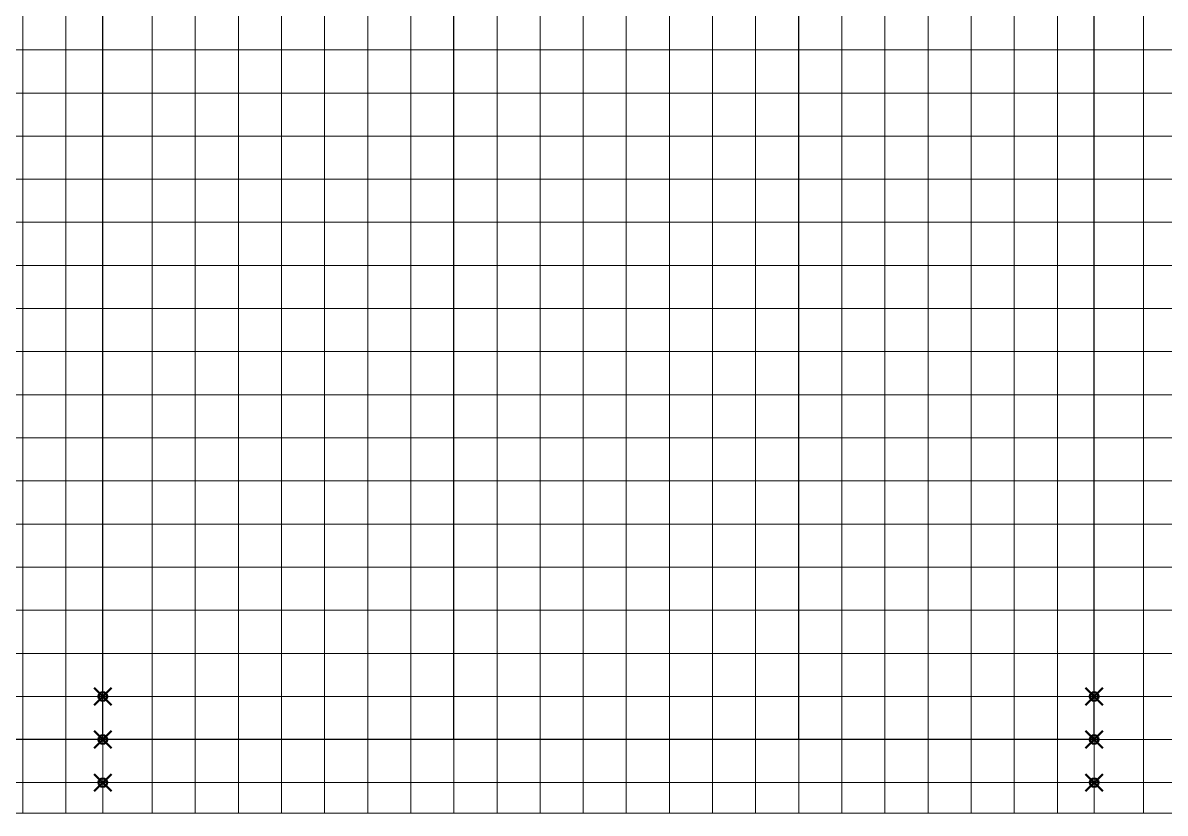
# Model space of a CAD drawing. Header units: inches. Extents: x 7 to 32.3, y 2.3 to 16.7.
# Drawn here: x 19 to 25.62, y 2.32 to 6.91 of the extents above; entities that cross this region are included whole.
import ezdxf

# ---------------------------------------------------------------- set-up
doc = ezdxf.new("R2010")
doc.units = ezdxf.units.IN
doc.header["$MEASUREMENT"] = 0
doc.header["$PDMODE"] = 35
doc.header["$PDSIZE"] = 0.05
for name, color, linetype, lineweight in [('SAP.Columns', 170, 'Continuous', 50), ('SAP.Deck', 41, 'Continuous', 15), ('SAP.Slab 30cm', 11, 'Continuous', 15), ('SAP.Steel BeaM', 130, 'Continuous', 30)]:
    doc.layers.add(name, color=color, linetype=linetype, lineweight=lineweight)

msp = doc.modelspace()

# ---------------------------------------------------------------- linework, layer by layer
at = {"layer": 'SAP.Columns'}
for p in [(19.4639, 3), (25.2139, 3), (19.4639, 2.75), (25.2139, 2.75), (19.4639, 2.5), (25.2139, 2.5)]:
    msp.add_point(p, dxfattribs=at)
at = {"layer": 'SAP.Deck'}
for points in [[(18.75, 6.75), (19, 6.75), (19, 7), (18.75, 7)], [(19, 6.75), (19.25, 6.75), (19.25, 7), (19, 7)], [(19.25, 6.75), (19.4639, 6.75), (19.4639, 7), (19.25, 7)], [(19.4639, 6.75), (19.75, 6.75), (19.75, 7), (19.4639, 7)], [(19.75, 6.75), (20, 6.75), (20, 7), (19.75, 7)], [(20, 6.75), (20.25, 6.75), (20.25, 7), (20, 7)], [(20.25, 6.75), (20.5, 6.75), (20.5, 7), (20.25, 7)], [(20.5, 6.75), (20.75, 6.75), (20.75, 7), (20.5, 7)], [(20.75, 6.75), (21, 6.75), (21, 7), (20.75, 7)], [(21, 6.75), (21.25, 6.75), (21.25, 7), (21, 7)], [(21.25, 6.75), (21.5, 6.75), (21.5, 7), (21.25, 7)], [(21.5, 6.75), (21.75, 6.75), (21.75, 7), (21.5, 7)], [(21.75, 6.75), (22, 6.75), (22, 7), (21.75, 7)], [(22, 6.75), (22.25, 6.75), (22.25, 7), (22, 7)], [(22.25, 6.75), (22.5, 6.75), (22.5, 7), (22.25, 7)], [(22.5, 6.75), (22.75, 6.75), (22.75, 7), (22.5, 7)], [(22.75, 6.75), (23, 6.75), (23, 7), (22.75, 7)], [(23, 6.75), (23.25, 6.75), (23.25, 7), (23, 7)], [(23.25, 6.75), (23.5, 6.75), (23.5, 7), (23.25, 7)], [(23.5, 6.75), (23.75, 6.75), (23.75, 7), (23.5, 7)], [(23.75, 6.75), (24, 6.75), (24, 7), (23.75, 7)], [(24, 6.75), (24.25, 6.75), (24.25, 7), (24, 7)], [(24.25, 6.75), (24.5, 6.75), (24.5, 7), (24.25, 7)], [(24.5, 6.75), (24.75, 6.75), (24.75, 7), (24.5, 7)], [(24.75, 6.75), (25, 6.75), (25, 7), (24.75, 7)], [(25, 6.75), (25.2139, 6.75), (25.2139, 7), (25, 7)], [(18.75, 6.5), (19, 6.5), (19, 6.75), (18.75, 6.75)], [(19, 6.5), (19.25, 6.5), (19.25, 6.75), (19, 6.75)], [(19.25, 6.5), (19.4639, 6.5), (19.4639, 6.75), (19.25, 6.75)], [(19.4639, 6.5), (19.75, 6.5), (19.75, 6.75), (19.4639, 6.75)], [(19.75, 6.5), (20, 6.5), (20, 6.75), (19.75, 6.75)], [(20, 6.5), (20.25, 6.5), (20.25, 6.75), (20, 6.75)], [(20.25, 6.5), (20.5, 6.5), (20.5, 6.75), (20.25, 6.75)], [(20.5, 6.5), (20.75, 6.5), (20.75, 6.75), (20.5, 6.75)], [(20.75, 6.5), (21, 6.5), (21, 6.75), (20.75, 6.75)], [(21, 6.5), (21.25, 6.5), (21.25, 6.75), (21, 6.75)], [(21.25, 6.5), (21.5, 6.5), (21.5, 6.75), (21.25, 6.75)], [(21.5, 6.5), (21.75, 6.5), (21.75, 6.75), (21.5, 6.75)], [(21.75, 6.5), (22, 6.5), (22, 6.75), (21.75, 6.75)], [(22, 6.5), (22.25, 6.5), (22.25, 6.75), (22, 6.75)], [(22.25, 6.5), (22.5, 6.5), (22.5, 6.75), (22.25, 6.75)], [(22.5, 6.5), (22.75, 6.5), (22.75, 6.75), (22.5, 6.75)], [(22.75, 6.5), (23, 6.5), (23, 6.75), (22.75, 6.75)], [(23, 6.5), (23.25, 6.5), (23.25, 6.75), (23, 6.75)], [(23.25, 6.5), (23.5, 6.5), (23.5, 6.75), (23.25, 6.75)], [(23.5, 6.5), (23.75, 6.5), (23.75, 6.75), (23.5, 6.75)], [(23.75, 6.5), (24, 6.5), (24, 6.75), (23.75, 6.75)], [(24, 6.5), (24.25, 6.5), (24.25, 6.75), (24, 6.75)], [(24.25, 6.5), (24.5, 6.5), (24.5, 6.75), (24.25, 6.75)], [(24.5, 6.5), (24.75, 6.5), (24.75, 6.75), (24.5, 6.75)], [(24.75, 6.5), (25, 6.5), (25, 6.75), (24.75, 6.75)], [(25, 6.5), (25.2139, 6.5), (25.2139, 6.75), (25, 6.75)], [(18.75, 6.25), (19, 6.25), (19, 6.5), (18.75, 6.5)], [(19, 6.25), (19.25, 6.25), (19.25, 6.5), (19, 6.5)], [(19.25, 6.25), (19.4639, 6.25), (19.4639, 6.5), (19.25, 6.5)], [(19.4639, 6.25), (19.75, 6.25), (19.75, 6.5), (19.4639, 6.5)], [(19.75, 6.25), (20, 6.25), (20, 6.5), (19.75, 6.5)], [(20, 6.25), (20.25, 6.25), (20.25, 6.5), (20, 6.5)], [(20.25, 6.25), (20.5, 6.25), (20.5, 6.5), (20.25, 6.5)], [(20.5, 6.25), (20.75, 6.25), (20.75, 6.5), (20.5, 6.5)], [(20.75, 6.25), (21, 6.25), (21, 6.5), (20.75, 6.5)], [(21, 6.25), (21.25, 6.25), (21.25, 6.5), (21, 6.5)], [(21.25, 6.25), (21.5, 6.25), (21.5, 6.5), (21.25, 6.5)], [(21.5, 6.25), (21.75, 6.25), (21.75, 6.5), (21.5, 6.5)], [(21.75, 6.25), (22, 6.25), (22, 6.5), (21.75, 6.5)], [(22, 6.25), (22.25, 6.25), (22.25, 6.5), (22, 6.5)], [(22.25, 6.25), (22.5, 6.25), (22.5, 6.5), (22.25, 6.5)], [(22.5, 6.25), (22.75, 6.25), (22.75, 6.5), (22.5, 6.5)], [(22.75, 6.25), (23, 6.25), (23, 6.5), (22.75, 6.5)], [(23, 6.25), (23.25, 6.25), (23.25, 6.5), (23, 6.5)], [(23.25, 6.25), (23.5, 6.25), (23.5, 6.5), (23.25, 6.5)], [(23.5, 6.25), (23.75, 6.25), (23.75, 6.5), (23.5, 6.5)], [(23.75, 6.25), (24, 6.25), (24, 6.5), (23.75, 6.5)], [(24, 6.25), (24.25, 6.25), (24.25, 6.5), (24, 6.5)], [(24.25, 6.25), (24.5, 6.25), (24.5, 6.5), (24.25, 6.5)], [(24.5, 6.25), (24.75, 6.25), (24.75, 6.5), (24.5, 6.5)], [(24.75, 6.25), (25, 6.25), (25, 6.5), (24.75, 6.5)], [(25, 6.25), (25.2139, 6.25), (25.2139, 6.5), (25, 6.5)], [(18.75, 6), (19, 6), (19, 6.25), (18.75, 6.25)], [(19, 6), (19.25, 6), (19.25, 6.25), (19, 6.25)], [(19.25, 6), (19.4639, 6), (19.4639, 6.25), (19.25, 6.25)], [(19.4639, 6), (19.75, 6), (19.75, 6.25), (19.4639, 6.25)], [(19.75, 6), (20, 6), (20, 6.25), (19.75, 6.25)], [(20, 6), (20.25, 6), (20.25, 6.25), (20, 6.25)], [(20.25, 6), (20.5, 6), (20.5, 6.25), (20.25, 6.25)], [(20.5, 6), (20.75, 6), (20.75, 6.25), (20.5, 6.25)], [(20.75, 6), (21, 6), (21, 6.25), (20.75, 6.25)], [(21, 6), (21.25, 6), (21.25, 6.25), (21, 6.25)], [(21.25, 6), (21.5, 6), (21.5, 6.25), (21.25, 6.25)], [(21.5, 6), (21.75, 6), (21.75, 6.25), (21.5, 6.25)], [(21.75, 6), (22, 6), (22, 6.25), (21.75, 6.25)], [(22, 6), (22.25, 6), (22.25, 6.25), (22, 6.25)], [(22.25, 6), (22.5, 6), (22.5, 6.25), (22.25, 6.25)], [(22.5, 6), (22.75, 6), (22.75, 6.25), (22.5, 6.25)], [(22.75, 6), (23, 6), (23, 6.25), (22.75, 6.25)], [(23, 6), (23.25, 6), (23.25, 6.25), (23, 6.25)], [(23.25, 6), (23.5, 6), (23.5, 6.25), (23.25, 6.25)], [(23.5, 6), (23.75, 6), (23.75, 6.25), (23.5, 6.25)], [(23.75, 6), (24, 6), (24, 6.25), (23.75, 6.25)], [(24, 6), (24.25, 6), (24.25, 6.25), (24, 6.25)], [(24.25, 6), (24.5, 6), (24.5, 6.25), (24.25, 6.25)], [(24.5, 6), (24.75, 6), (24.75, 6.25), (24.5, 6.25)], [(24.75, 6), (25, 6), (25, 6.25), (24.75, 6.25)], [(25, 6), (25.2139, 6), (25.2139, 6.25), (25, 6.25)], [(18.75, 5.75), (19, 5.75), (19, 6), (18.75, 6)], [(19, 5.75), (19.25, 5.75), (19.25, 6), (19, 6)], [(19.25, 5.75), (19.4639, 5.75), (19.4639, 6), (19.25, 6)], [(19.4639, 5.75), (19.75, 5.75), (19.75, 6), (19.4639, 6)], [(19.75, 5.75), (20, 5.75), (20, 6), (19.75, 6)], [(20, 5.75), (20.25, 5.75), (20.25, 6), (20, 6)], [(20.25, 5.75), (20.5, 5.75), (20.5, 6), (20.25, 6)], [(20.5, 5.75), (20.75, 5.75), (20.75, 6), (20.5, 6)], [(20.75, 5.75), (21, 5.75), (21, 6), (20.75, 6)], [(21, 5.75), (21.25, 5.75), (21.25, 6), (21, 6)], [(21.25, 5.75), (21.5, 5.75), (21.5, 6), (21.25, 6)], [(21.5, 5.75), (21.75, 5.75), (21.75, 6), (21.5, 6)], [(21.75, 5.75), (22, 5.75), (22, 6), (21.75, 6)], [(22, 5.75), (22.25, 5.75), (22.25, 6), (22, 6)], [(22.25, 5.75), (22.5, 5.75), (22.5, 6), (22.25, 6)], [(22.5, 5.75), (22.75, 5.75), (22.75, 6), (22.5, 6)], [(22.75, 5.75), (23, 5.75), (23, 6), (22.75, 6)], [(23, 5.75), (23.25, 5.75), (23.25, 6), (23, 6)], [(23.25, 5.75), (23.5, 5.75), (23.5, 6), (23.25, 6)], [(23.5, 5.75), (23.75, 5.75), (23.75, 6), (23.5, 6)], [(23.75, 5.75), (24, 5.75), (24, 6), (23.75, 6)], [(24, 5.75), (24.25, 5.75), (24.25, 6), (24, 6)], [(24.25, 5.75), (24.5, 5.75), (24.5, 6), (24.25, 6)], [(24.5, 5.75), (24.75, 5.75), (24.75, 6), (24.5, 6)], [(24.75, 5.75), (25, 5.75), (25, 6), (24.75, 6)], [(25, 5.75), (25.2139, 5.75), (25.2139, 6), (25, 6)], [(18.75, 5.5), (19, 5.5), (19, 5.75), (18.75, 5.75)], [(19, 5.5), (19.25, 5.5), (19.25, 5.75), (19, 5.75)], [(19.25, 5.5), (19.4639, 5.5), (19.4639, 5.75), (19.25, 5.75)], [(19.4639, 5.5), (19.75, 5.5), (19.75, 5.75), (19.4639, 5.75)], [(19.75, 5.5), (20, 5.5), (20, 5.75), (19.75, 5.75)], [(20, 5.5), (20.25, 5.5), (20.25, 5.75), (20, 5.75)], [(20.25, 5.5), (20.5, 5.5), (20.5, 5.75), (20.25, 5.75)], [(20.5, 5.5), (20.75, 5.5), (20.75, 5.75), (20.5, 5.75)], [(20.75, 5.5), (21, 5.5), (21, 5.75), (20.75, 5.75)], [(21, 5.5), (21.25, 5.5), (21.25, 5.75), (21, 5.75)], [(21.25, 5.5), (21.5, 5.5), (21.5, 5.75), (21.25, 5.75)], [(21.5, 5.5), (21.75, 5.5), (21.75, 5.75), (21.5, 5.75)], [(21.75, 5.5), (22, 5.5), (22, 5.75), (21.75, 5.75)], [(22, 5.5), (22.25, 5.5), (22.25, 5.75), (22, 5.75)], [(22.25, 5.5), (22.5, 5.5), (22.5, 5.75), (22.25, 5.75)], [(22.5, 5.5), (22.75, 5.5), (22.75, 5.75), (22.5, 5.75)], [(22.75, 5.5), (23, 5.5), (23, 5.75), (22.75, 5.75)], [(23, 5.5), (23.25, 5.5), (23.25, 5.75), (23, 5.75)], [(23.25, 5.5), (23.5, 5.5), (23.5, 5.75), (23.25, 5.75)], [(23.5, 5.5), (23.75, 5.5), (23.75, 5.75), (23.5, 5.75)], [(23.75, 5.5), (24, 5.5), (24, 5.75), (23.75, 5.75)], [(24, 5.5), (24.25, 5.5), (24.25, 5.75), (24, 5.75)], [(24.25, 5.5), (24.5, 5.5), (24.5, 5.75), (24.25, 5.75)], [(24.5, 5.5), (24.75, 5.5), (24.75, 5.75), (24.5, 5.75)], [(24.75, 5.5), (25, 5.5), (25, 5.75), (24.75, 5.75)], [(25, 5.5), (25.2139, 5.5), (25.2139, 5.75), (25, 5.75)], [(18.75, 5.25), (19, 5.25), (19, 5.5), (18.75, 5.5)], [(19, 5.25), (19.25, 5.25), (19.25, 5.5), (19, 5.5)], [(19.25, 5.25), (19.4639, 5.25), (19.4639, 5.5), (19.25, 5.5)], [(19.4639, 5.25), (19.75, 5.25), (19.75, 5.5), (19.4639, 5.5)], [(19.75, 5.25), (20, 5.25), (20, 5.5), (19.75, 5.5)], [(20, 5.25), (20.25, 5.25), (20.25, 5.5), (20, 5.5)], [(20.25, 5.25), (20.5, 5.25), (20.5, 5.5), (20.25, 5.5)], [(20.5, 5.25), (20.75, 5.25), (20.75, 5.5), (20.5, 5.5)], [(20.75, 5.25), (21, 5.25), (21, 5.5), (20.75, 5.5)], [(21, 5.25), (21.25, 5.25), (21.25, 5.5), (21, 5.5)], [(21.25, 5.25), (21.5, 5.25), (21.5, 5.5), (21.25, 5.5)], [(21.5, 5.25), (21.75, 5.25), (21.75, 5.5), (21.5, 5.5)], [(21.75, 5.25), (22, 5.25), (22, 5.5), (21.75, 5.5)], [(22, 5.25), (22.25, 5.25), (22.25, 5.5), (22, 5.5)], [(22.25, 5.25), (22.5, 5.25), (22.5, 5.5), (22.25, 5.5)], [(22.5, 5.25), (22.75, 5.25), (22.75, 5.5), (22.5, 5.5)], [(22.75, 5.25), (23, 5.25), (23, 5.5), (22.75, 5.5)], [(23, 5.25), (23.25, 5.25), (23.25, 5.5), (23, 5.5)], [(23.25, 5.25), (23.5, 5.25), (23.5, 5.5), (23.25, 5.5)], [(23.5, 5.25), (23.75, 5.25), (23.75, 5.5), (23.5, 5.5)], [(23.75, 5.25), (24, 5.25), (24, 5.5), (23.75, 5.5)], [(24, 5.25), (24.25, 5.25), (24.25, 5.5), (24, 5.5)], [(24.25, 5.25), (24.5, 5.25), (24.5, 5.5), (24.25, 5.5)], [(24.5, 5.25), (24.75, 5.25), (24.75, 5.5), (24.5, 5.5)], [(24.75, 5.25), (25, 5.25), (25, 5.5), (24.75, 5.5)], [(25, 5.25), (25.2139, 5.25), (25.2139, 5.5), (25, 5.5)], [(18.75, 5), (19, 5), (19, 5.25), (18.75, 5.25)], [(19, 5), (19.25, 5), (19.25, 5.25), (19, 5.25)], [(19.25, 5), (19.4639, 5), (19.4639, 5.25), (19.25, 5.25)], [(19.4639, 5), (19.75, 5), (19.75, 5.25), (19.4639, 5.25)], [(19.75, 5), (20, 5), (20, 5.25), (19.75, 5.25)], [(20, 5), (20.25, 5), (20.25, 5.25), (20, 5.25)], [(20.25, 5), (20.5, 5), (20.5, 5.25), (20.25, 5.25)], [(20.5, 5), (20.75, 5), (20.75, 5.25), (20.5, 5.25)], [(20.75, 5), (21, 5), (21, 5.25), (20.75, 5.25)], [(21, 5), (21.25, 5), (21.25, 5.25), (21, 5.25)], [(21.25, 5), (21.5, 5), (21.5, 5.25), (21.25, 5.25)], [(21.5, 5), (21.75, 5), (21.75, 5.25), (21.5, 5.25)], [(21.75, 5), (22, 5), (22, 5.25), (21.75, 5.25)], [(22, 5), (22.25, 5), (22.25, 5.25), (22, 5.25)], [(22.25, 5), (22.5, 5), (22.5, 5.25), (22.25, 5.25)], [(22.5, 5), (22.75, 5), (22.75, 5.25), (22.5, 5.25)], [(22.75, 5), (23, 5), (23, 5.25), (22.75, 5.25)], [(23, 5), (23.25, 5), (23.25, 5.25), (23, 5.25)], [(23.25, 5), (23.5, 5), (23.5, 5.25), (23.25, 5.25)], [(23.5, 5), (23.75, 5), (23.75, 5.25), (23.5, 5.25)], [(23.75, 5), (24, 5), (24, 5.25), (23.75, 5.25)], [(24, 5), (24.25, 5), (24.25, 5.25), (24, 5.25)], [(24.25, 5), (24.5, 5), (24.5, 5.25), (24.25, 5.25)], [(24.5, 5), (24.75, 5), (24.75, 5.25), (24.5, 5.25)], [(24.75, 5), (25, 5), (25, 5.25), (24.75, 5.25)], [(25, 5), (25.2139, 5), (25.2139, 5.25), (25, 5.25)], [(18.75, 4.75), (19, 4.75), (19, 5), (18.75, 5)], [(19, 4.75), (19.25, 4.75), (19.25, 5), (19, 5)], [(19.25, 4.75), (19.4639, 4.75), (19.4639, 5), (19.25, 5)], [(19.4639, 4.75), (19.75, 4.75), (19.75, 5), (19.4639, 5)], [(19.75, 4.75), (20, 4.75), (20, 5), (19.75, 5)], [(20, 4.75), (20.25, 4.75), (20.25, 5), (20, 5)], [(20.25, 4.75), (20.5, 4.75), (20.5, 5), (20.25, 5)], [(20.5, 4.75), (20.75, 4.75), (20.75, 5), (20.5, 5)], [(20.75, 4.75), (21, 4.75), (21, 5), (20.75, 5)], [(21, 4.75), (21.25, 4.75), (21.25, 5), (21, 5)], [(21.25, 4.75), (21.5, 4.75), (21.5, 5), (21.25, 5)], [(21.5, 4.75), (21.75, 4.75), (21.75, 5), (21.5, 5)], [(21.75, 4.75), (22, 4.75), (22, 5), (21.75, 5)], [(22, 4.75), (22.25, 4.75), (22.25, 5), (22, 5)], [(22.25, 4.75), (22.5, 4.75), (22.5, 5), (22.25, 5)], [(22.5, 4.75), (22.75, 4.75), (22.75, 5), (22.5, 5)], [(22.75, 4.75), (23, 4.75), (23, 5), (22.75, 5)], [(23, 4.75), (23.25, 4.75), (23.25, 5), (23, 5)], [(23.25, 4.75), (23.5, 4.75), (23.5, 5), (23.25, 5)], [(23.5, 4.75), (23.75, 4.75), (23.75, 5), (23.5, 5)], [(23.75, 4.75), (24, 4.75), (24, 5), (23.75, 5)], [(24, 4.75), (24.25, 4.75), (24.25, 5), (24, 5)], [(24.25, 4.75), (24.5, 4.75), (24.5, 5), (24.25, 5)], [(24.5, 4.75), (24.75, 4.75), (24.75, 5), (24.5, 5)], [(24.75, 4.75), (25, 4.75), (25, 5), (24.75, 5)], [(25, 4.75), (25.2139, 4.75), (25.2139, 5), (25, 5)], [(18.75, 4.5), (19, 4.5), (19, 4.75), (18.75, 4.75)], [(19, 4.5), (19.25, 4.5), (19.25, 4.75), (19, 4.75)], [(19.25, 4.5), (19.4639, 4.5), (19.4639, 4.75), (19.25, 4.75)], [(19.4639, 4.5), (19.75, 4.5), (19.75, 4.75), (19.4639, 4.75)], [(19.75, 4.5), (20, 4.5), (20, 4.75), (19.75, 4.75)], [(20, 4.5), (20.25, 4.5), (20.25, 4.75), (20, 4.75)], [(20.25, 4.5), (20.5, 4.5), (20.5, 4.75), (20.25, 4.75)], [(20.5, 4.5), (20.75, 4.5), (20.75, 4.75), (20.5, 4.75)], [(20.75, 4.5), (21, 4.5), (21, 4.75), (20.75, 4.75)], [(21, 4.5), (21.25, 4.5), (21.25, 4.75), (21, 4.75)], [(21.25, 4.5), (21.5, 4.5), (21.5, 4.75), (21.25, 4.75)], [(21.5, 4.5), (21.75, 4.5), (21.75, 4.75), (21.5, 4.75)], [(21.75, 4.5), (22, 4.5), (22, 4.75), (21.75, 4.75)], [(22, 4.5), (22.25, 4.5), (22.25, 4.75), (22, 4.75)], [(22.25, 4.5), (22.5, 4.5), (22.5, 4.75), (22.25, 4.75)], [(22.5, 4.5), (22.75, 4.5), (22.75, 4.75), (22.5, 4.75)], [(22.75, 4.5), (23, 4.5), (23, 4.75), (22.75, 4.75)], [(23, 4.5), (23.25, 4.5), (23.25, 4.75), (23, 4.75)], [(23.25, 4.5), (23.5, 4.5), (23.5, 4.75), (23.25, 4.75)], [(23.5, 4.5), (23.75, 4.5), (23.75, 4.75), (23.5, 4.75)], [(23.75, 4.5), (24, 4.5), (24, 4.75), (23.75, 4.75)], [(24, 4.5), (24.25, 4.5), (24.25, 4.75), (24, 4.75)], [(24.25, 4.5), (24.5, 4.5), (24.5, 4.75), (24.25, 4.75)], [(24.5, 4.5), (24.75, 4.5), (24.75, 4.75), (24.5, 4.75)], [(24.75, 4.5), (25, 4.5), (25, 4.75), (24.75, 4.75)], [(25, 4.5), (25.2139, 4.5), (25.2139, 4.75), (25, 4.75)], [(18.75, 4.25), (19, 4.25), (19, 4.5), (18.75, 4.5)], [(19, 4.25), (19.25, 4.25), (19.25, 4.5), (19, 4.5)], [(19.25, 4.25), (19.4639, 4.25), (19.4639, 4.5), (19.25, 4.5)], [(19.4639, 4.25), (19.75, 4.25), (19.75, 4.5), (19.4639, 4.5)], [(19.75, 4.25), (20, 4.25), (20, 4.5), (19.75, 4.5)], [(20, 4.25), (20.25, 4.25), (20.25, 4.5), (20, 4.5)], [(20.25, 4.25), (20.5, 4.25), (20.5, 4.5), (20.25, 4.5)], [(20.5, 4.25), (20.75, 4.25), (20.75, 4.5), (20.5, 4.5)], [(20.75, 4.25), (21, 4.25), (21, 4.5), (20.75, 4.5)], [(21, 4.25), (21.25, 4.25), (21.25, 4.5), (21, 4.5)], [(21.25, 4.25), (21.5, 4.25), (21.5, 4.5), (21.25, 4.5)], [(21.5, 4.25), (21.75, 4.25), (21.75, 4.5), (21.5, 4.5)], [(21.75, 4.25), (22, 4.25), (22, 4.5), (21.75, 4.5)], [(22, 4.25), (22.25, 4.25), (22.25, 4.5), (22, 4.5)], [(22.25, 4.25), (22.5, 4.25), (22.5, 4.5), (22.25, 4.5)], [(22.5, 4.25), (22.75, 4.25), (22.75, 4.5), (22.5, 4.5)], [(22.75, 4.25), (23, 4.25), (23, 4.5), (22.75, 4.5)], [(23, 4.25), (23.25, 4.25), (23.25, 4.5), (23, 4.5)], [(23.25, 4.25), (23.5, 4.25), (23.5, 4.5), (23.25, 4.5)], [(23.5, 4.25), (23.75, 4.25), (23.75, 4.5), (23.5, 4.5)], [(23.75, 4.25), (24, 4.25), (24, 4.5), (23.75, 4.5)], [(24, 4.25), (24.25, 4.25), (24.25, 4.5), (24, 4.5)], [(24.25, 4.25), (24.5, 4.25), (24.5, 4.5), (24.25, 4.5)], [(24.5, 4.25), (24.75, 4.25), (24.75, 4.5), (24.5, 4.5)], [(24.75, 4.25), (25, 4.25), (25, 4.5), (24.75, 4.5)], [(25, 4.25), (25.2139, 4.25), (25.2139, 4.5), (25, 4.5)], [(18.75, 4), (19, 4), (19, 4.25), (18.75, 4.25)], [(19, 4), (19.25, 4), (19.25, 4.25), (19, 4.25)], [(19.25, 4), (19.4639, 4), (19.4639, 4.25), (19.25, 4.25)], [(19.4639, 4), (19.75, 4), (19.75, 4.25), (19.4639, 4.25)], [(19.75, 4), (20, 4), (20, 4.25), (19.75, 4.25)], [(20, 4), (20.25, 4), (20.25, 4.25), (20, 4.25)], [(20.25, 4), (20.5, 4), (20.5, 4.25), (20.25, 4.25)], [(20.5, 4), (20.75, 4), (20.75, 4.25), (20.5, 4.25)], [(20.75, 4), (21, 4), (21, 4.25), (20.75, 4.25)], [(21, 4), (21.25, 4), (21.25, 4.25), (21, 4.25)], [(21.25, 4), (21.5, 4), (21.5, 4.25), (21.25, 4.25)], [(21.5, 4), (21.75, 4), (21.75, 4.25), (21.5, 4.25)], [(21.75, 4), (22, 4), (22, 4.25), (21.75, 4.25)], [(22, 4), (22.25, 4), (22.25, 4.25), (22, 4.25)], [(22.25, 4), (22.5, 4), (22.5, 4.25), (22.25, 4.25)], [(22.5, 4), (22.75, 4), (22.75, 4.25), (22.5, 4.25)], [(22.75, 4), (23, 4), (23, 4.25), (22.75, 4.25)], [(23, 4), (23.25, 4), (23.25, 4.25), (23, 4.25)], [(23.25, 4), (23.5, 4), (23.5, 4.25), (23.25, 4.25)], [(23.5, 4), (23.75, 4), (23.75, 4.25), (23.5, 4.25)], [(23.75, 4), (24, 4), (24, 4.25), (23.75, 4.25)], [(24, 4), (24.25, 4), (24.25, 4.25), (24, 4.25)], [(24.25, 4), (24.5, 4), (24.5, 4.25), (24.25, 4.25)], [(24.5, 4), (24.75, 4), (24.75, 4.25), (24.5, 4.25)], [(24.75, 4), (25, 4), (25, 4.25), (24.75, 4.25)], [(25, 4), (25.2139, 4), (25.2139, 4.25), (25, 4.25)], [(18.75, 3.75), (19, 3.75), (19, 4), (18.75, 4)], [(19, 3.75), (19.25, 3.75), (19.25, 4), (19, 4)], [(19.25, 3.75), (19.4639, 3.75), (19.4639, 4), (19.25, 4)], [(19.4639, 3.75), (19.75, 3.75), (19.75, 4), (19.4639, 4)], [(19.75, 3.75), (20, 3.75), (20, 4), (19.75, 4)], [(20, 3.75), (20.25, 3.75), (20.25, 4), (20, 4)], [(20.25, 3.75), (20.5, 3.75), (20.5, 4), (20.25, 4)], [(20.5, 3.75), (20.75, 3.75), (20.75, 4), (20.5, 4)], [(20.75, 3.75), (21, 3.75), (21, 4), (20.75, 4)], [(21, 3.75), (21.25, 3.75), (21.25, 4), (21, 4)], [(21.25, 3.75), (21.5, 3.75), (21.5, 4), (21.25, 4)], [(21.5, 3.75), (21.75, 3.75), (21.75, 4), (21.5, 4)], [(21.75, 3.75), (22, 3.75), (22, 4), (21.75, 4)], [(22, 3.75), (22.25, 3.75), (22.25, 4), (22, 4)], [(22.25, 3.75), (22.5, 3.75), (22.5, 4), (22.25, 4)], [(22.5, 3.75), (22.75, 3.75), (22.75, 4), (22.5, 4)], [(22.75, 3.75), (23, 3.75), (23, 4), (22.75, 4)], [(23, 3.75), (23.25, 3.75), (23.25, 4), (23, 4)], [(23.25, 3.75), (23.5, 3.75), (23.5, 4), (23.25, 4)], [(23.5, 3.75), (23.75, 3.75), (23.75, 4), (23.5, 4)], [(23.75, 3.75), (24, 3.75), (24, 4), (23.75, 4)], [(24, 3.75), (24.25, 3.75), (24.25, 4), (24, 4)], [(24.25, 3.75), (24.5, 3.75), (24.5, 4), (24.25, 4)], [(24.5, 3.75), (24.75, 3.75), (24.75, 4), (24.5, 4)], [(24.75, 3.75), (25, 3.75), (25, 4), (24.75, 4)], [(25, 3.75), (25.2139, 3.75), (25.2139, 4), (25, 4)], [(18.75, 3.5), (19, 3.5), (19, 3.75), (18.75, 3.75)], [(19, 3.5), (19.25, 3.5), (19.25, 3.75), (19, 3.75)], [(19.25, 3.5), (19.4639, 3.5), (19.4639, 3.75), (19.25, 3.75)], [(19.4639, 3.5), (19.75, 3.5), (19.75, 3.75), (19.4639, 3.75)], [(19.75, 3.5), (20, 3.5), (20, 3.75), (19.75, 3.75)], [(20, 3.5), (20.25, 3.5), (20.25, 3.75), (20, 3.75)], [(20.25, 3.5), (20.5, 3.5), (20.5, 3.75), (20.25, 3.75)], [(20.5, 3.5), (20.75, 3.5), (20.75, 3.75), (20.5, 3.75)], [(20.75, 3.5), (21, 3.5), (21, 3.75), (20.75, 3.75)], [(21, 3.5), (21.25, 3.5), (21.25, 3.75), (21, 3.75)], [(21.25, 3.5), (21.5, 3.5), (21.5, 3.75), (21.25, 3.75)], [(21.5, 3.5), (21.75, 3.5), (21.75, 3.75), (21.5, 3.75)], [(21.75, 3.5), (22, 3.5), (22, 3.75), (21.75, 3.75)], [(22, 3.5), (22.25, 3.5), (22.25, 3.75), (22, 3.75)], [(22.25, 3.5), (22.5, 3.5), (22.5, 3.75), (22.25, 3.75)], [(22.5, 3.5), (22.75, 3.5), (22.75, 3.75), (22.5, 3.75)], [(22.75, 3.5), (23, 3.5), (23, 3.75), (22.75, 3.75)], [(23, 3.5), (23.25, 3.5), (23.25, 3.75), (23, 3.75)], [(23.25, 3.5), (23.5, 3.5), (23.5, 3.75), (23.25, 3.75)], [(23.5, 3.5), (23.75, 3.5), (23.75, 3.75), (23.5, 3.75)], [(23.75, 3.5), (24, 3.5), (24, 3.75), (23.75, 3.75)], [(24, 3.5), (24.25, 3.5), (24.25, 3.75), (24, 3.75)], [(24.25, 3.5), (24.5, 3.5), (24.5, 3.75), (24.25, 3.75)], [(24.5, 3.5), (24.75, 3.5), (24.75, 3.75), (24.5, 3.75)], [(24.75, 3.5), (25, 3.5), (25, 3.75), (24.75, 3.75)], [(25, 3.5), (25.2139, 3.5), (25.2139, 3.75), (25, 3.75)], [(18.75, 3.25), (19, 3.25), (19, 3.5), (18.75, 3.5)], [(19, 3.25), (19.25, 3.25), (19.25, 3.5), (19, 3.5)], [(19.25, 3.25), (19.4639, 3.25), (19.4639, 3.5), (19.25, 3.5)], [(19.4639, 3.25), (19.75, 3.25), (19.75, 3.5), (19.4639, 3.5)], [(19.75, 3.25), (20, 3.25), (20, 3.5), (19.75, 3.5)], [(20, 3.25), (20.25, 3.25), (20.25, 3.5), (20, 3.5)], [(20.25, 3.25), (20.5, 3.25), (20.5, 3.5), (20.25, 3.5)], [(20.5, 3.25), (20.75, 3.25), (20.75, 3.5), (20.5, 3.5)], [(20.75, 3.25), (21, 3.25), (21, 3.5), (20.75, 3.5)], [(21, 3.25), (21.25, 3.25), (21.25, 3.5), (21, 3.5)], [(21.25, 3.25), (21.5, 3.25), (21.5, 3.5), (21.25, 3.5)], [(21.5, 3.25), (21.75, 3.25), (21.75, 3.5), (21.5, 3.5)], [(21.75, 3.25), (22, 3.25), (22, 3.5), (21.75, 3.5)], [(22, 3.25), (22.25, 3.25), (22.25, 3.5), (22, 3.5)], [(22.25, 3.25), (22.5, 3.25), (22.5, 3.5), (22.25, 3.5)], [(22.5, 3.25), (22.75, 3.25), (22.75, 3.5), (22.5, 3.5)], [(22.75, 3.25), (23, 3.25), (23, 3.5), (22.75, 3.5)], [(23, 3.25), (23.25, 3.25), (23.25, 3.5), (23, 3.5)], [(23.25, 3.25), (23.5, 3.25), (23.5, 3.5), (23.25, 3.5)], [(23.5, 3.25), (23.75, 3.25), (23.75, 3.5), (23.5, 3.5)], [(23.75, 3.25), (24, 3.25), (24, 3.5), (23.75, 3.5)], [(24, 3.25), (24.25, 3.25), (24.25, 3.5), (24, 3.5)], [(24.25, 3.25), (24.5, 3.25), (24.5, 3.5), (24.25, 3.5)], [(24.5, 3.25), (24.75, 3.25), (24.75, 3.5), (24.5, 3.5)], [(24.75, 3.25), (25, 3.25), (25, 3.5), (24.75, 3.5)], [(25, 3.25), (25.2139, 3.25), (25.2139, 3.5), (25, 3.5)], [(18.75, 3), (19, 3), (19, 3.25), (18.75, 3.25)], [(19, 3), (19.25, 3), (19.25, 3.25), (19, 3.25)], [(19.25, 3), (19.4639, 3), (19.4639, 3.25), (19.25, 3.25)], [(19.4639, 3), (19.75, 3), (19.75, 3.25), (19.4639, 3.25)], [(19.75, 3), (20, 3), (20, 3.25), (19.75, 3.25)], [(20, 3), (20.25, 3), (20.25, 3.25), (20, 3.25)], [(20.25, 3), (20.5, 3), (20.5, 3.25), (20.25, 3.25)], [(20.5, 3), (20.75, 3), (20.75, 3.25), (20.5, 3.25)], [(20.75, 3), (21, 3), (21, 3.25), (20.75, 3.25)], [(21, 3), (21.25, 3), (21.25, 3.25), (21, 3.25)], [(21.25, 3), (21.5, 3), (21.5, 3.25), (21.25, 3.25)], [(21.5, 3), (21.75, 3), (21.75, 3.25), (21.5, 3.25)], [(21.75, 3), (22, 3), (22, 3.25), (21.75, 3.25)], [(22, 3), (22.25, 3), (22.25, 3.25), (22, 3.25)], [(22.25, 3), (22.5, 3), (22.5, 3.25), (22.25, 3.25)], [(22.5, 3), (22.75, 3), (22.75, 3.25), (22.5, 3.25)], [(22.75, 3), (23, 3), (23, 3.25), (22.75, 3.25)], [(23, 3), (23.25, 3), (23.25, 3.25), (23, 3.25)], [(23.25, 3), (23.5, 3), (23.5, 3.25), (23.25, 3.25)], [(23.5, 3), (23.75, 3), (23.75, 3.25), (23.5, 3.25)], [(23.75, 3), (24, 3), (24, 3.25), (23.75, 3.25)], [(24, 3), (24.25, 3), (24.25, 3.25), (24, 3.25)], [(24.25, 3), (24.5, 3), (24.5, 3.25), (24.25, 3.25)], [(24.5, 3), (24.75, 3), (24.75, 3.25), (24.5, 3.25)], [(24.75, 3), (25, 3), (25, 3.25), (24.75, 3.25)], [(25, 3), (25.2139, 3), (25.2139, 3.25), (25, 3.25)], [(18.75, 2.75), (19, 2.75), (19, 3), (18.75, 3)], [(19, 2.75), (19.25, 2.75), (19.25, 3), (19, 3)], [(19.25, 2.75), (19.4639, 2.75), (19.4639, 3), (19.25, 3)], [(19.4639, 2.75), (19.75, 2.75), (19.75, 3), (19.4639, 3)], [(19.75, 2.75), (20, 2.75), (20, 3), (19.75, 3)], [(20, 2.75), (20.25, 2.75), (20.25, 3), (20, 3)], [(20.25, 2.75), (20.5, 2.75), (20.5, 3), (20.25, 3)], [(20.5, 2.75), (20.75, 2.75), (20.75, 3), (20.5, 3)], [(20.75, 2.75), (21, 2.75), (21, 3), (20.75, 3)], [(21, 2.75), (21.25, 2.75), (21.25, 3), (21, 3)], [(21.25, 2.75), (21.5, 2.75), (21.5, 3), (21.25, 3)], [(21.5, 2.75), (21.75, 2.75), (21.75, 3), (21.5, 3)], [(21.75, 2.75), (22, 2.75), (22, 3), (21.75, 3)], [(22, 2.75), (22.25, 2.75), (22.25, 3), (22, 3)], [(22.25, 2.75), (22.5, 2.75), (22.5, 3), (22.25, 3)], [(22.5, 2.75), (22.75, 2.75), (22.75, 3), (22.5, 3)], [(22.75, 2.75), (23, 2.75), (23, 3), (22.75, 3)], [(23, 2.75), (23.25, 2.75), (23.25, 3), (23, 3)], [(23.25, 2.75), (23.5, 2.75), (23.5, 3), (23.25, 3)], [(23.5, 2.75), (23.75, 2.75), (23.75, 3), (23.5, 3)], [(23.75, 2.75), (24, 2.75), (24, 3), (23.75, 3)], [(24, 2.75), (24.25, 2.75), (24.25, 3), (24, 3)], [(24.25, 2.75), (24.5, 2.75), (24.5, 3), (24.25, 3)], [(24.5, 2.75), (24.75, 2.75), (24.75, 3), (24.5, 3)], [(24.75, 2.75), (25, 2.75), (25, 3), (24.75, 3)], [(25, 2.75), (25.2139, 2.75), (25.2139, 3), (25, 3)]]:
    msp.add_3dface(points, dxfattribs=at)
at = {"layer": 'SAP.Slab 30cm'}
for points in [[(25.2139, 6.75), (25.5, 6.75), (25.5, 7), (25.2139, 7)], [(25.5, 6.75), (25.75, 6.75), (25.75, 7), (25.5, 7)], [(25.2139, 6.5), (25.5, 6.5), (25.5, 6.75), (25.2139, 6.75)], [(25.5, 6.5), (25.75, 6.5), (25.75, 6.75), (25.5, 6.75)], [(25.2139, 6.25), (25.5, 6.25), (25.5, 6.5), (25.2139, 6.5)], [(25.5, 6.25), (25.75, 6.25), (25.75, 6.5), (25.5, 6.5)], [(25.2139, 6), (25.5, 6), (25.5, 6.25), (25.2139, 6.25)], [(25.5, 6), (25.75, 6), (25.75, 6.25), (25.5, 6.25)], [(25.2139, 5.75), (25.5, 5.75), (25.5, 6), (25.2139, 6)], [(25.5, 5.75), (25.75, 5.75), (25.75, 6), (25.5, 6)], [(25.2139, 5.5), (25.5, 5.5), (25.5, 5.75), (25.2139, 5.75)], [(25.5, 5.5), (25.75, 5.5), (25.75, 5.75), (25.5, 5.75)], [(25.2139, 5.25), (25.5, 5.25), (25.5, 5.5), (25.2139, 5.5)], [(25.5, 5.25), (25.75, 5.25), (25.75, 5.5), (25.5, 5.5)], [(25.2139, 5), (25.5, 5), (25.5, 5.25), (25.2139, 5.25)], [(25.5, 5), (25.75, 5), (25.75, 5.25), (25.5, 5.25)], [(25.2139, 4.75), (25.5, 4.75), (25.5, 5), (25.2139, 5)], [(25.5, 4.75), (25.75, 4.75), (25.75, 5), (25.5, 5)], [(25.2139, 4.5), (25.5, 4.5), (25.5, 4.75), (25.2139, 4.75)], [(25.5, 4.5), (25.75, 4.5), (25.75, 4.75), (25.5, 4.75)], [(25.2139, 4.25), (25.5, 4.25), (25.5, 4.5), (25.2139, 4.5)], [(25.5, 4.25), (25.75, 4.25), (25.75, 4.5), (25.5, 4.5)], [(25.2139, 4), (25.5, 4), (25.5, 4.25), (25.2139, 4.25)], [(25.5, 4), (25.75, 4), (25.75, 4.25), (25.5, 4.25)], [(25.2139, 3.75), (25.5, 3.75), (25.5, 4), (25.2139, 4)], [(25.5, 3.75), (25.75, 3.75), (25.75, 4), (25.5, 4)], [(25.2139, 3.5), (25.5, 3.5), (25.5, 3.75), (25.2139, 3.75)], [(25.5, 3.5), (25.75, 3.5), (25.75, 3.75), (25.5, 3.75)], [(25.2139, 3.25), (25.5, 3.25), (25.5, 3.5), (25.2139, 3.5)], [(25.5, 3.25), (25.75, 3.25), (25.75, 3.5), (25.5, 3.5)], [(25.2139, 3), (25.5, 3), (25.5, 3.25), (25.2139, 3.25)], [(25.5, 3), (25.75, 3), (25.75, 3.25), (25.5, 3.25)], [(25.2139, 2.75), (25.5, 2.75), (25.5, 3), (25.2139, 3)], [(25.5, 2.75), (25.75, 2.75), (25.75, 3), (25.5, 3)], [(18.75, 2.5), (19, 2.5), (19, 2.75), (18.75, 2.75)], [(19, 2.5), (19.25, 2.5), (19.25, 2.75), (19, 2.75)], [(19.25, 2.5), (19.4639, 2.5), (19.4639, 2.75), (19.25, 2.75)], [(19.4639, 2.5), (19.75, 2.5), (19.75, 2.75), (19.4639, 2.75)], [(19.75, 2.5), (20, 2.5), (20, 2.75), (19.75, 2.75)], [(20, 2.5), (20.25, 2.5), (20.25, 2.75), (20, 2.75)], [(20.25, 2.5), (20.5, 2.5), (20.5, 2.75), (20.25, 2.75)], [(20.5, 2.5), (20.75, 2.5), (20.75, 2.75), (20.5, 2.75)], [(20.75, 2.5), (21, 2.5), (21, 2.75), (20.75, 2.75)], [(21, 2.5), (21.25, 2.5), (21.25, 2.75), (21, 2.75)], [(21.25, 2.5), (21.5, 2.5), (21.5, 2.75), (21.25, 2.75)], [(21.5, 2.5), (21.75, 2.5), (21.75, 2.75), (21.5, 2.75)], [(21.75, 2.5), (22, 2.5), (22, 2.75), (21.75, 2.75)], [(22, 2.5), (22.25, 2.5), (22.25, 2.75), (22, 2.75)], [(22.25, 2.5), (22.5, 2.5), (22.5, 2.75), (22.25, 2.75)], [(22.5, 2.5), (22.75, 2.5), (22.75, 2.75), (22.5, 2.75)], [(22.75, 2.5), (23, 2.5), (23, 2.75), (22.75, 2.75)], [(23, 2.5), (23.25, 2.5), (23.25, 2.75), (23, 2.75)], [(23.25, 2.5), (23.5, 2.5), (23.5, 2.75), (23.25, 2.75)], [(23.5, 2.5), (23.75, 2.5), (23.75, 2.75), (23.5, 2.75)], [(23.75, 2.5), (24, 2.5), (24, 2.75), (23.75, 2.75)], [(24, 2.5), (24.25, 2.5), (24.25, 2.75), (24, 2.75)], [(24.25, 2.5), (24.5, 2.5), (24.5, 2.75), (24.25, 2.75)], [(24.5, 2.5), (24.75, 2.5), (24.75, 2.75), (24.5, 2.75)], [(24.75, 2.5), (25, 2.5), (25, 2.75), (24.75, 2.75)], [(25, 2.5), (25.2139, 2.5), (25.2139, 2.75), (25, 2.75)], [(25.2139, 2.5), (25.5, 2.5), (25.5, 2.75), (25.2139, 2.75)], [(25.5, 2.5), (25.75, 2.5), (25.75, 2.75), (25.5, 2.75)], [(18.75, 2.32312), (19, 2.32312), (19, 2.5), (18.75, 2.5)], [(19, 2.32312), (19.25, 2.32312), (19.25, 2.5), (19, 2.5)], [(19.25, 2.32312), (19.4639, 2.32312), (19.4639, 2.5), (19.25, 2.5)], [(19.4639, 2.32312), (19.75, 2.32312), (19.75, 2.5), (19.4639, 2.5)], [(19.75, 2.32312), (20, 2.32312), (20, 2.5), (19.75, 2.5)], [(20, 2.32312), (20.25, 2.32312), (20.25, 2.5), (20, 2.5)], [(20.25, 2.32312), (20.5, 2.32312), (20.5, 2.5), (20.25, 2.5)], [(20.5, 2.32312), (20.75, 2.32312), (20.75, 2.5), (20.5, 2.5)], [(20.75, 2.32312), (21, 2.32312), (21, 2.5), (20.75, 2.5)], [(21, 2.32312), (21.25, 2.32312), (21.25, 2.5), (21, 2.5)], [(21.25, 2.32312), (21.5, 2.32312), (21.5, 2.5), (21.25, 2.5)], [(21.5, 2.32312), (21.75, 2.32312), (21.75, 2.5), (21.5, 2.5)], [(21.75, 2.32312), (22, 2.32312), (22, 2.5), (21.75, 2.5)], [(22, 2.32312), (22.25, 2.32312), (22.25, 2.5), (22, 2.5)], [(22.25, 2.32312), (22.5, 2.32312), (22.5, 2.5), (22.25, 2.5)], [(22.5, 2.32312), (22.75, 2.32312), (22.75, 2.5), (22.5, 2.5)], [(22.75, 2.32312), (23, 2.32312), (23, 2.5), (22.75, 2.5)], [(23, 2.32312), (23.25, 2.32312), (23.25, 2.5), (23, 2.5)], [(23.25, 2.32312), (23.5, 2.32312), (23.5, 2.5), (23.25, 2.5)], [(23.5, 2.32312), (23.75, 2.32312), (23.75, 2.5), (23.5, 2.5)], [(23.75, 2.32312), (24, 2.32312), (24, 2.5), (23.75, 2.5)], [(24, 2.32312), (24.25, 2.32312), (24.25, 2.5), (24, 2.5)], [(24.25, 2.32312), (24.5, 2.32312), (24.5, 2.5), (24.25, 2.5)], [(24.5, 2.32312), (24.75, 2.32312), (24.75, 2.5), (24.5, 2.5)], [(24.75, 2.32312), (25, 2.32312), (25, 2.5), (24.75, 2.5)], [(25, 2.32312), (25.2139, 2.32312), (25.2139, 2.5), (25, 2.5)], [(25.2139, 2.32312), (25.5, 2.32312), (25.5, 2.5), (25.2139, 2.5)], [(25.5, 2.32312), (25.75, 2.32312), (25.75, 2.5), (25.5, 2.5)]]:
    msp.add_3dface(points, dxfattribs=at)
at = {"layer": 'SAP.Steel BeaM'}
for p, q in [((19.4639, 2.75), (19.4639, 8.90204)), ((21.5, 2.75), (21.5, 8.90204)), ((23.5, 2.75), (23.5, 8.90204)), ((25.2139, 2.75), (25.2139, 8.90204)), ((25.2139, 2.75), (13.7139, 2.75))]:
    msp.add_line(p, q, dxfattribs=at)

doc.saveas('drawing.dxf')
